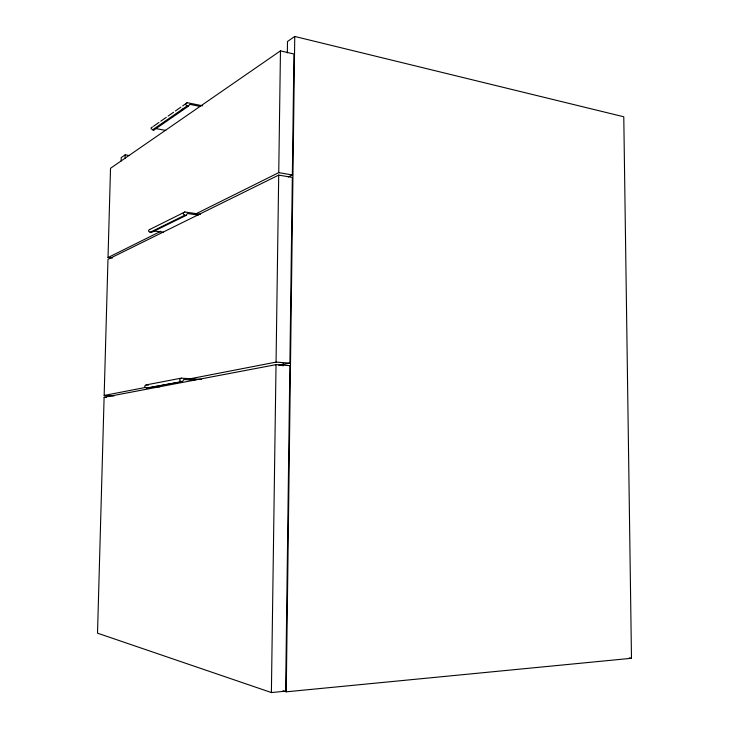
<?xml version="1.0" encoding="UTF-8"?>
<svg xmlns="http://www.w3.org/2000/svg" width="729" height="729" viewBox="0 0 729 729"><rect width="100%" height="100%" fill="white"/><g stroke="black" fill="none" stroke-linecap="round" stroke-linejoin="round"><path stroke-width="1.09" d="M278.77 365.229L289.905 363.133L292.329 177.411L278.706 175.097L107.974 259.342L104.165 395.455L113.988 395.956M288.274 176.947L292.356 174.969L293.933 54.01L280.465 50.848L110.516 168.281L108.02 257.547L112.33 258.048M286.242 691.821L294.753 36.45L623.778 116.777L631.487 658.287L286.242 691.821L283.007 690.746M271.388 692.55L276.027 364.655L289.869 365.657L285.631 691.174L271.388 692.55L97.513 633.164L104.11 397.287L276.027 364.655M190.114 378.779L276.063 362.113L278.706 175.097M195.418 214.08L278.742 172.636L280.465 50.848M283.08 365.985L283.116 363.707M287.335 52.907L287.49 41.517L294.753 36.45M121.132 161L121.233 157.592L125.16 154.849L129.644 155.596M125.069 158.257L125.16 154.849M201.523 379.426L181.248 378.151L145.846 384.958L144.807 385.996A1.595 1.504 76.6 0 0 144.916 387.19L147.422 388.12L182.523 381.559L183.772 379.49L194.925 380.192M149.682 229.362L148.652 230.3A1.613 1.431 58.7 0 0 148.762 231.467L151.231 232.569L186.123 215.41L187.353 213.497L198.343 215.101M152.571 126.91L151.185 127.766A1.622 1.385 54.8 0 0 151.295 128.924L153.746 130.127L188.492 106.152L189.713 104.338L200.593 106.525M153.746 130.127L154.903 128.413M153.482 126.272L158.958 122.454M160.781 121.178L166.258 117.351M168.089 116.084L173.566 112.257M175.388 110.99L180.865 107.163M182.687 105.887L187.253 102.707L202.626 105.805M152.498 129.899L187.18 105.887L188.492 106.152M181.466 110.043L183.298 108.776M150.046 229.353L184.874 211.975L200.402 214.253M108.02 257.547L160.863 231.266M149.974 232.396L184.802 215.219L186.123 215.41M104.165 395.455L145.463 387.445M279.827 364.864L283.18 364.236M146.146 388.047L182.523 381.559M181.248 378.151L179.762 379.29A1.713 1.576 77.5 0 0 179.89 380.565L181.175 381.477M184.874 211.975L183.407 212.968A1.722 1.504 60.9 0 0 183.526 214.217L184.802 215.219M104.11 397.287L106.297 397.405M146.219 384.93L148.461 385.058M154.193 386.498L159.769 386.826M187.253 102.707L185.804 103.6A1.74 1.449 56.7 0 0 185.922 104.839L187.18 105.887M276.063 362.113L289.905 363.133M153.509 230.911L163.405 232.241M278.742 172.636L292.356 174.969M629.346 657.895L631.487 658.287M155.997 128.614L165.802 130.436"/></g></svg>
